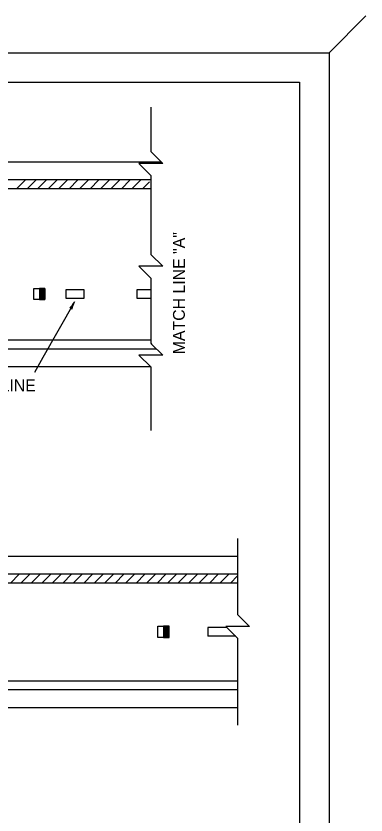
# Model space of a CAD drawing. Extents: x 999.3 to 1036.6, y 999.5 to 1022.6.
# Drawn here: x 1030.71 to 1036.62, y 1009.13 to 1022.62 of the extents above; entities that cross this region are included whole.
import ezdxf

# ---------------------------------------------------------------- set-up
doc = ezdxf.new("R2010")
doc.units = 0
for name, color, linetype in [('Level 1', 7, 'Continuous'), ('Level 10', 7, 'Continuous'), ('Level 14', 7, 'Continuous')]:
    doc.layers.add(name, color=color, linetype=linetype)

msp = doc.modelspace()

# ---------------------------------------------------------------- linework, layer by layer
at = {"layer": 'Level 1'}
for p, q in [((1030.726, 1019.701), (1030.876, 1019.851)), ((1030.903, 1019.701), (1031.053, 1019.851)), ((1031.08, 1019.701), (1031.23, 1019.851)), ((1031.257, 1019.701), (1031.407, 1019.851)), ((1031.433, 1019.701), (1031.583, 1019.851)), ((1031.61, 1019.701), (1031.76, 1019.851)), ((1031.787, 1019.701), (1031.937, 1019.851)), ((1031.964, 1019.701), (1032.114, 1019.851)), ((1032.14, 1019.701), (1032.29, 1019.851)), ((1032.317, 1019.701), (1032.467, 1019.851)), ((1032.494, 1019.701), (1032.644, 1019.851)), ((1032.671, 1019.701), (1032.821, 1019.851)), ((1032.848, 1019.701), (1032.969, 1019.822)), ((1031.016, 1017.832), (1031.016, 1018.02)), ((1031.016, 1018.02), (1031.109, 1018.02)), ((1031.203, 1018.02), (1031.109, 1018.02)), ((1031.109, 1018.02), (1031.109, 1017.832)), ((1031.114, 1018.02), (1031.114, 1017.832)), ((1031.119, 1018.02), (1031.119, 1017.832)), ((1031.124, 1018.02), (1031.124, 1017.832)), ((1031.129, 1018.02), (1031.129, 1017.832)), ((1031.134, 1018.02), (1031.134, 1017.832)), ((1031.139, 1018.02), (1031.139, 1017.832)), ((1031.144, 1018.02), (1031.144, 1017.832)), ((1031.149, 1018.02), (1031.149, 1017.832)), ((1031.154, 1018.02), (1031.154, 1017.832)), ((1031.159, 1018.02), (1031.159, 1017.832)), ((1031.164, 1018.02), (1031.164, 1017.832)), ((1031.169, 1018.02), (1031.169, 1017.832)), ((1031.174, 1018.02), (1031.174, 1017.832)), ((1031.179, 1018.02), (1031.179, 1017.832)), ((1031.184, 1018.02), (1031.184, 1017.832)), ((1031.189, 1018.02), (1031.189, 1017.832)), ((1031.194, 1018.02), (1031.194, 1017.832)), ((1031.199, 1018.02), (1031.199, 1017.832)), ((1031.203, 1017.832), (1031.203, 1018.02)), ((1031.559, 1017.851), (1031.559, 1018.001)), ((1031.859, 1018.001), (1031.859, 1017.851)), ((1032.759, 1018.001), (1032.99, 1018.001)), ((1032.759, 1017.851), (1032.759, 1018.001)), ((1032.99, 1018.001), (1032.99, 1017.851)), ((1031.109, 1017.832), (1031.016, 1017.832)), ((1031.109, 1017.832), (1031.203, 1017.832)), ((1032.99, 1017.851), (1032.759, 1017.851)), ((1030.62, 1013.045), (1030.77, 1013.195)), ((1030.796, 1013.045), (1030.946, 1013.195)), ((1030.973, 1013.045), (1031.123, 1013.195)), ((1031.15, 1013.045), (1031.3, 1013.195)), ((1031.327, 1013.045), (1031.477, 1013.195)), ((1031.504, 1013.045), (1031.654, 1013.195)), ((1031.68, 1013.045), (1031.83, 1013.195)), ((1031.857, 1013.045), (1032.007, 1013.195)), ((1032.034, 1013.045), (1032.184, 1013.195)), ((1032.211, 1013.045), (1032.361, 1013.195)), ((1032.387, 1013.045), (1032.537, 1013.195)), ((1032.564, 1013.045), (1032.714, 1013.195)), ((1032.741, 1013.045), (1032.891, 1013.195)), ((1032.918, 1013.045), (1033.068, 1013.195)), ((1033.095, 1013.045), (1033.245, 1013.195)), ((1033.271, 1013.045), (1033.421, 1013.195)), ((1033.448, 1013.045), (1033.598, 1013.195)), ((1033.625, 1013.045), (1033.775, 1013.195)), ((1033.802, 1013.045), (1033.952, 1013.195)), ((1033.978, 1013.045), (1034.128, 1013.195)), ((1034.155, 1013.045), (1034.305, 1013.195)), ((1034.332, 1013.045), (1034.454, 1013.168)), ((1033.11, 1012.127), (1033.11, 1012.314)), ((1033.11, 1012.314), (1033.204, 1012.314)), ((1033.298, 1012.314), (1033.204, 1012.314)), ((1033.204, 1012.314), (1033.204, 1012.127)), ((1033.209, 1012.314), (1033.209, 1012.127)), ((1033.214, 1012.314), (1033.214, 1012.127)), ((1033.219, 1012.314), (1033.219, 1012.127)), ((1033.224, 1012.314), (1033.224, 1012.127)), ((1033.229, 1012.314), (1033.229, 1012.127)), ((1033.234, 1012.314), (1033.234, 1012.127)), ((1033.239, 1012.314), (1033.239, 1012.127)), ((1033.244, 1012.314), (1033.244, 1012.127)), ((1033.249, 1012.314), (1033.249, 1012.127)), ((1033.254, 1012.314), (1033.254, 1012.127)), ((1033.259, 1012.314), (1033.259, 1012.127)), ((1033.264, 1012.314), (1033.264, 1012.127)), ((1033.269, 1012.314), (1033.269, 1012.127)), ((1033.274, 1012.314), (1033.274, 1012.127)), ((1033.279, 1012.314), (1033.279, 1012.127)), ((1033.284, 1012.314), (1033.284, 1012.127)), ((1033.289, 1012.314), (1033.289, 1012.127)), ((1033.294, 1012.314), (1033.294, 1012.127)), ((1033.298, 1012.127), (1033.298, 1012.314)), ((1033.954, 1012.295), (1033.954, 1012.145)), ((1033.204, 1012.127), (1033.11, 1012.127)), ((1033.204, 1012.127), (1033.298, 1012.127))]:
    msp.add_line(p, q, dxfattribs=at)
for points in [[(1032.99, 1021.08), (1032.99, 1020.329), (1033.19, 1020.129), (1032.79, 1020.129), (1032.99, 1019.929), (1032.99, 1018.593), (1033.19, 1018.393), (1032.79, 1018.393), (1032.99, 1018.193), (1032.99, 1017.094), (1033.004, 1017.08)], [(1033.168, 1020.151), (1008.441, 1020.151)], [(1032.99, 1019.851), (1008.441, 1019.851)], [(1032.99, 1019.701), (1008.441, 1019.701)], [(1031.559, 1018.001), (1031.859, 1018.001)], [(1031.031, 1016.604), (1031.174, 1016.858), (1031.702, 1017.79)], [(1031.859, 1017.851), (1031.559, 1017.851)], [(1025.859, 1017.151), (1032.99, 1017.151)], [(1033.004, 1017.08), (1033.19, 1016.894), (1032.79, 1016.894), (1032.99, 1016.694), (1032.99, 1015.62)], [(1025.859, 1017.001), (1033.083, 1017.001)], [(1025.859, 1016.701), (1032.99, 1016.701)], [(1034.454, 1013.795), (1034.454, 1012.513), (1034.654, 1012.313), (1034.254, 1012.313), (1034.454, 1012.113), (1034.454, 1010.645)], [(1034.454, 1013.495), (1019.564, 1013.495)], [(1034.454, 1013.195), (1019.425, 1013.195)], [(1034.454, 1013.045), (1019.457, 1013.045)], [(1034.272, 1012.295), (1033.954, 1012.295)], [(1034.422, 1012.145), (1033.954, 1012.145)], [(1019.457, 1010.495), (1023.963, 1010.495), (1029.88, 1011.395), (1034.454, 1011.395)], [(1019.457, 1010.345), (1023.975, 1010.345), (1029.891, 1011.245), (1034.454, 1011.245)], [(1019.34, 1010.045), (1023.975, 1010.045), (1029.891, 1010.945), (1034.454, 1010.945)]]:
    msp.add_lwpolyline(points, dxfattribs=at)
for centre, radius, start, end in [((1031.362, 1017.982), 0.391, 311.8466, 330.5154), ((1032.042, 1017.598), 0.391, 150.5215, 169.1682), ((1031.362, 1017.982), 0.391, 330.5154, 330.5276), ((1031.629, 1017.661), 0.0312, 19.6241, 101.7408)]:
    msp.add_arc(centre, radius, start, end, dxfattribs=at)
at = {"layer": 'Level 10'}
for p, q in [((1007, 1021.5), (1035.5, 1021.5)), ((1035.5, 1021.5), (1035.5, 1000.5))]:
    msp.add_line(p, q, dxfattribs=at)
at = {"layer": 'Level 14'}
for p, q in [((1036, 1022), (1036.621, 1022.62)), ((1000, 1022), (1036, 1022)), ((1036, 1022), (1036, 1000))]:
    msp.add_line(p, q, dxfattribs=at)

# ---------------------------------------------------------------- texts
at = {"layer": 'Level 1'}
msp.add_text('MATCH LINE "A"', height=0.2, rotation=90, dxfattribs=at).set_placement((1033.564, 1016.908))
msp.add_text('NORMAL WIDTH DOTTED WHITE LANE LINE', height=0.2, dxfattribs=at).set_placement((1025.403, 1016.282))

doc.saveas('drawing.dxf')
